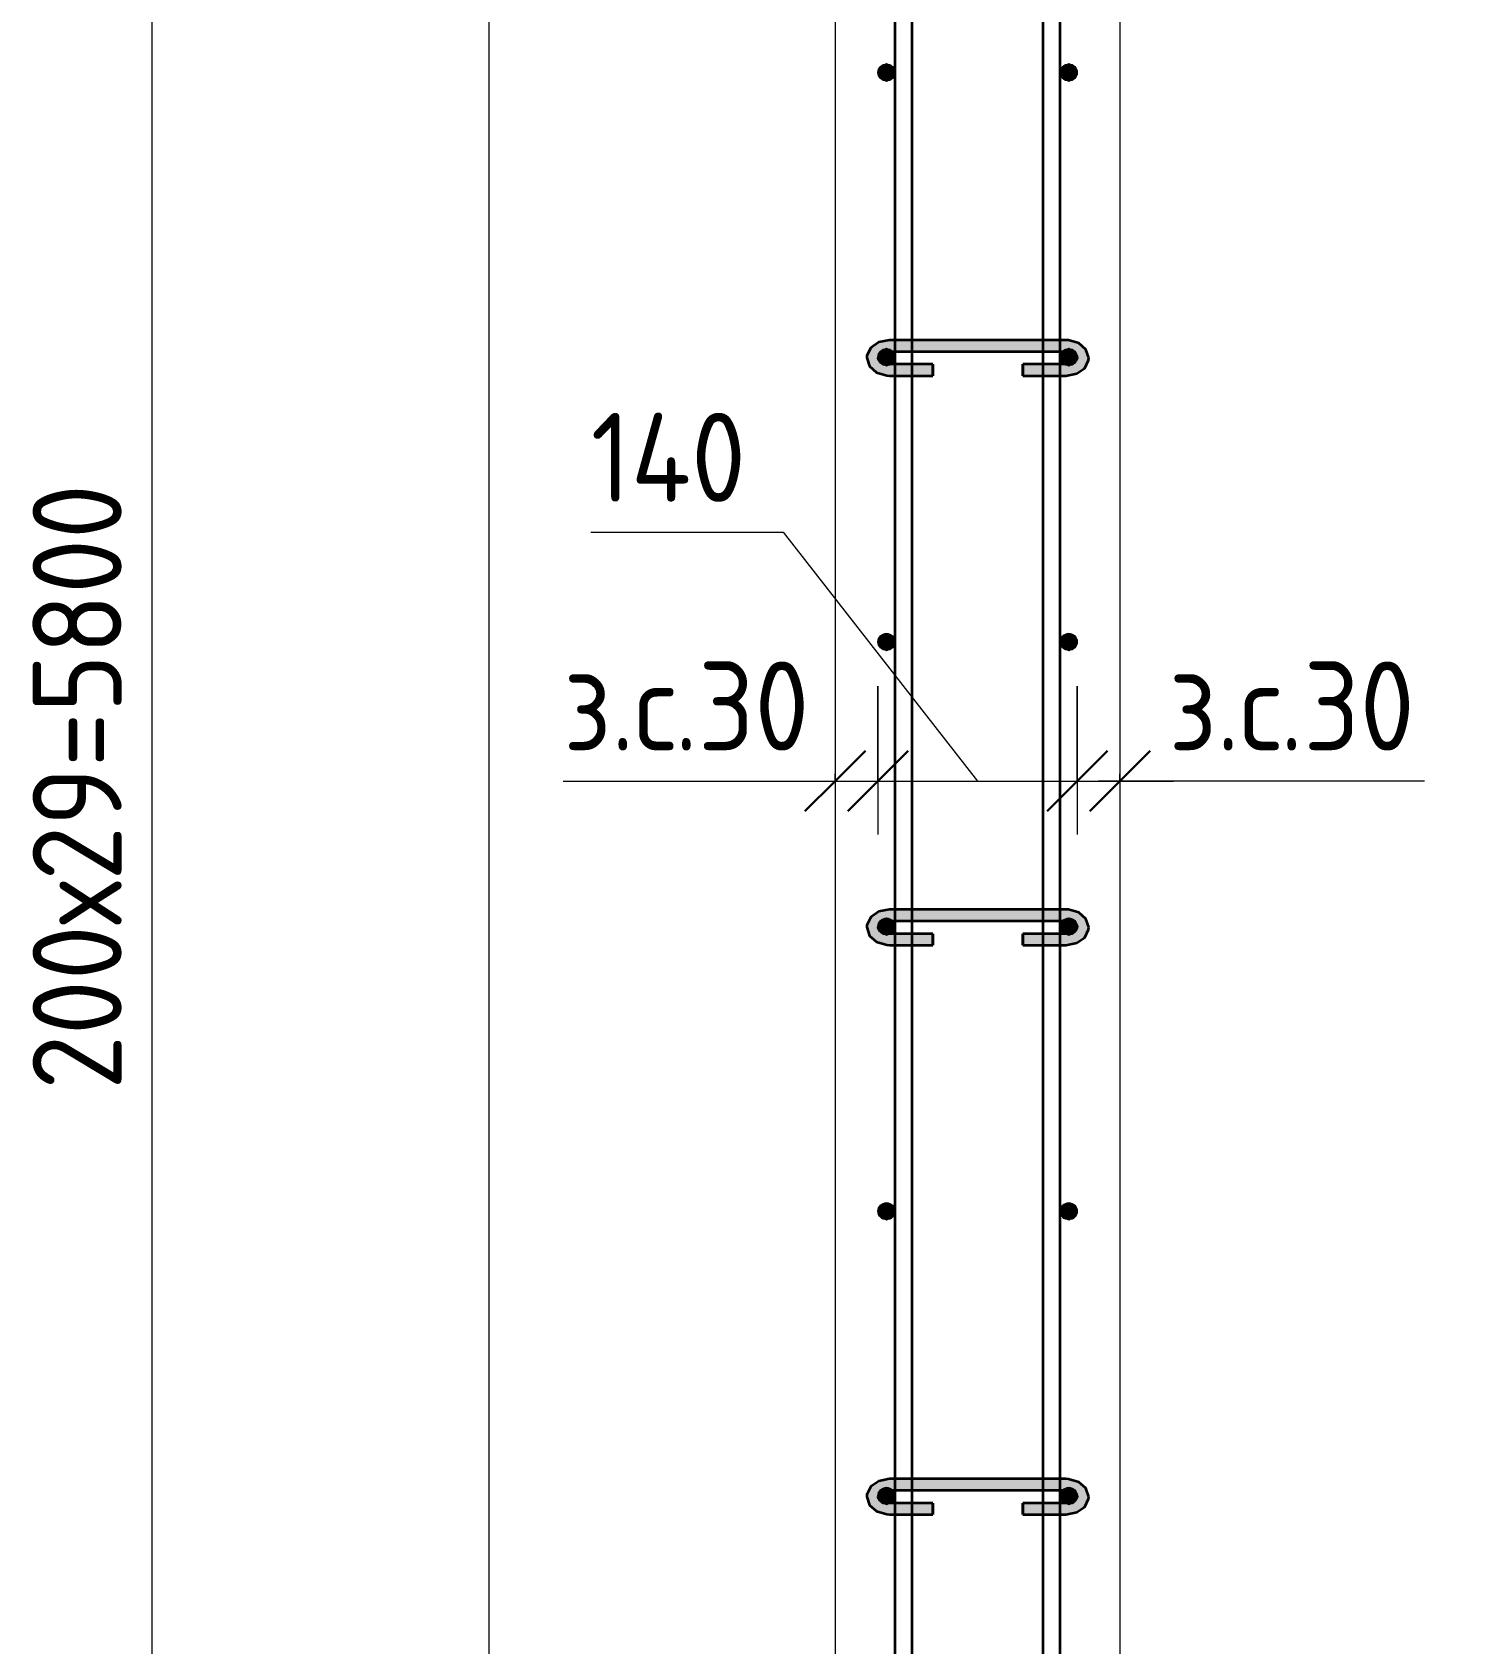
# Model space of a CAD drawing. Header units: millimetres. Extents: x 67134 to 118201, y -4983 to 13821.
# Drawn here: x 111707 to 112720, y -604 to 528 of the extents above; entities that cross this region are included whole.
import ezdxf

# ---------------------------------------------------------------- set-up
doc = ezdxf.new("R2010")
doc.units = ezdxf.units.MM
for name, color, linetype, lineweight in [('AA_Dim', 7, 'Continuous', 9), ('AA_Dim-25', 7, 'Continuous', 9), ('AA_Oformlenie', 7, 'Continuous', 9), ('AF_Stena_Опалубка', 253, 'Continuous', 20), ('KR_Armatura', 7, 'Continuous', 20), ('KR_Armatura_Tonkie', 7, 'Continuous', 20)]:
    doc.layers.add(name, color=color, linetype=linetype, lineweight=lineweight)
doc.styles.add('ISOCPEUR_7', font='isocpeur.TTF', dxfattribs={"width": 0.9, "height": 62.5})
doc.dimstyles.new('00_Точн_3_знака__прозр__2', dxfattribs={"dimscale": 304.8, "dimtxt": 62.672186, "dimasz": 0.139436, "dimexe": 0.123031, "dimexo": 0.082021, "dimgap": 0.008202, "dimtad": 1, "dimdec": 3, "dimrnd": 0.001, "dimdsep": 46, "dimtxsty": 'ISOCPEUR_7', "dimblk1": 'OBLIQUE', "dimblk2": 'OBLIQUE', "dimsah": 1, "dimcen": 0.09, "dimdle": 0.123031, "dimazin": 0, "dimtfac": 1, "dimtdec": 4, "dimtix": 1, "dimtmove": 1, "dimatfit": 3, "dimfxl": 1, "dimtvp": 1, "dimtolj": 1, "dimtzin": 0, "dimlwd": 18, "dimlwe": 18, "dimarcsym": 2})
doc.dimstyles.new('00_Точн_3_знака__прозр__3', dxfattribs={"dimscale": 304.8, "dimtxt": 62.672186, "dimasz": 0.139436, "dimexe": 0.123031, "dimexo": 0.082021, "dimgap": 0.008202, "dimtad": 1, "dimdec": 3, "dimrnd": 0.001, "dimdsep": 46, "dimtxsty": 'ISOCPEUR_7', "dimblk1": 'OBLIQUE', "dimblk2": 'OBLIQUE', "dimsah": 1, "dimcen": 0.09, "dimdle": 0.123031, "dimazin": 0, "dimtfac": 1, "dimtdec": 4, "dimtix": 1, "dimtmove": 0, "dimatfit": 3, "dimfxl": 1, "dimtvp": 1, "dimtolj": 1, "dimtzin": 0, "dimlwd": 18, "dimlwe": 18, "dimarcsym": 2})

# ---------------------------------------------------------------- blocks, each defined once
blk = doc.blocks.new('261_Шпилька массив _НесАрм_РабПлоск_ - 8 А240-4096871-2-2 Армирование')
at = {"layer": 'KR_Armatura_Tonkie', "lineweight": 35}
for points in [[(-11591.8, 288.2), (-11591.8, 295), (-11598, 296.5), (-11599.4, 298.2), (-11599.8, 299.5), (-11598.8, 302.3), (-11595.8, 304.4), (-11591.8, 305.2), (-11591.8, 312), (-11597.9, 311), (-11600.7, 309.7), (-11604.3, 306.6), (-11606.6, 303.8), (-11607.8, 299.5), (-11606.6, 295.2), (-11603.2, 291.5), (-11598, 289.1), (-11595.7, 288.7)], [(-11551.2, 305.2), (-11468, 305.2), (-11468, 312), (-11591.8, 311.9), (-11591.8, 305.2), (-11573.8, 305.2)], [(-11468, 288.2), (-11461.9, 289.1), (-11456.7, 291.5), (-11453.2, 295.2), (-11452, 299.5), (-11453.2, 303.8), (-11455.6, 307.4), (-11460.5, 310.5), (-11468, 311.9), (-11468, 305.2), (-11464, 304.4), (-11461.1, 302.3), (-11460.1, 299.3), (-11460.6, 297.9), (-11462.5, 296.3), (-11468, 294.9), (-11468, 289)], [(-11551.2, 304), (-11468, 304.1), (-11468, 305.2), (-11591.8, 305.2), (-11591.8, 304), (-11573.8, 304)], [(-11588, 288.2), (-11561.5, 288.2), (-11561.5, 295), (-11591.8, 294.9), (-11591.8, 288.2)], [(-11484, 288.2), (-11468, 288.2), (-11468, 295), (-11498.3, 294.9), (-11498.3, 288.2)], [(-11573.8, 287), (-11561.5, 287.2), (-11561.5, 288.2), (-11591.8, 288.2), (-11591.8, 287), (-11576, 287)], [(-11472, 287), (-11468, 287.2), (-11468, 288.2), (-11498.3, 288.2), (-11498.3, 287), (-11483.2, 287)], [(-11591.8, -111.8), (-11591.8, -105), (-11598, -103.5), (-11599.4, -101.8), (-11599.8, -100.5), (-11598.8, -97.7), (-11595.8, -95.6), (-11591.8, -94.8), (-11591.8, -88), (-11597.9, -89), (-11600.7, -90.3), (-11604.3, -93.4), (-11606.6, -96.2), (-11607.8, -100.5), (-11606.6, -104.8), (-11603.2, -108.5), (-11598, -110.9), (-11595.7, -111.3)], [(-11551.2, -94.8), (-11468, -94.8), (-11468, -88), (-11591.8, -88.1), (-11591.8, -94.8), (-11576, -94.8)], [(-11468, -111.8), (-11461.9, -110.9), (-11456.7, -108.5), (-11453.2, -104.8), (-11452, -100.5), (-11453.2, -96.2), (-11455.6, -92.6), (-11460.5, -89.5), (-11468, -88.1), (-11468, -94.8), (-11464, -95.6), (-11461.1, -97.7), (-11460.1, -100.7), (-11460.6, -102.1), (-11462.5, -103.7), (-11468, -105.1), (-11468, -111)], [(-11472, -96), (-11468, -95.9), (-11468, -94.8), (-11591.8, -94.8), (-11591.8, -96), (-11484, -96)], [(-11576, -111.8), (-11561.5, -111.8), (-11561.5, -105), (-11591.8, -105.1), (-11591.8, -111.8), (-11588, -111.8)], [(-11588, -113), (-11561.5, -112.8), (-11561.5, -111.8), (-11591.8, -111.8), (-11591.8, -113)], [(-11483.2, -111.8), (-11468, -111.8), (-11468, -105), (-11498.3, -105.1), (-11498.3, -111.8), (-11484, -111.8)], [(-11483.2, -113), (-11468, -112.8), (-11468, -111.8), (-11498.3, -111.8), (-11498.3, -113), (-11484, -113)], [(-11591.8, -511.8), (-11591.9, -505), (-11598, -503.5), (-11599.4, -501.8), (-11599.8, -500.5), (-11598.8, -497.7), (-11595.8, -495.6), (-11591.8, -494.8), (-11591.8, -488), (-11597.9, -489), (-11600.7, -490.3), (-11604.3, -493.4), (-11606.6, -496.2), (-11607.8, -500.5), (-11606.5, -505), (-11603.2, -508.5), (-11598, -510.9), (-11595.7, -511.3)], [(-11505.9, -494.8), (-11468, -494.8), (-11468, -488), (-11591.8, -488.1), (-11591.8, -494.8), (-11551.2, -494.8)], [(-11472, -496), (-11468, -495.9), (-11468, -494.8), (-11591.8, -494.8), (-11591.8, -496), (-11483.2, -496)], [(-11468, -511.8), (-11461.9, -510.9), (-11456.7, -508.5), (-11453.2, -504.8), (-11452, -500.5), (-11453.2, -496.2), (-11455.6, -492.6), (-11460.5, -489.5), (-11468, -488.1), (-11468, -494.8), (-11464, -495.6), (-11461.1, -497.7), (-11460.1, -500.7), (-11460.6, -502.1), (-11462.5, -503.7), (-11468, -505.1), (-11468, -511)], [(-11576, -511.8), (-11561.5, -511.8), (-11561.5, -505), (-11591.8, -505.1), (-11591.8, -511.8), (-11588, -511.8)], [(-11483.2, -511.8), (-11468, -511.8), (-11468, -505), (-11498.3, -505.1), (-11498.3, -511.8), (-11484, -511.8)], [(-11588, -513), (-11561.5, -512.8), (-11561.5, -511.8), (-11591.8, -511.8), (-11591.8, -513)], [(-11472, -513), (-11468, -512.8), (-11468, -511.8), (-11498.3, -511.8), (-11498.3, -513), (-11483.2, -513)]]:
    blk.add_hatch(color=256, dxfattribs=at).paths.add_polyline_path(points)
h = blk.add_hatch(color=256, dxfattribs=at)
h.paths.add_polyline_path([(-11591.8, 287), (-11591.8, 288.2), (-11598, 289.1), (-11603.2, 291.5), (-11603.8, 291.9), (-11599.4, 288.7), (-11597.9, 288), (-11595.3, 287.6)])
h.paths.add_polyline_path([(-11599.3, 301), (-11598, 302.6), (-11591.8, 304.1), (-11591.8, 305.2), (-11595.8, 304.4), (-11598.8, 302.3), (-11599, 301.7)])
h = blk.add_hatch(color=256, dxfattribs=at)
h.paths.add_polyline_path([(-11468, 287), (-11460.5, 288.5), (-11455.6, 291.6), (-11453.2, 295.2), (-11456.7, 291.5), (-11462.1, 289), (-11468, 288.2), (-11468, 287.2)])
h.paths.add_polyline_path([(-11460.8, 301.4), (-11461.1, 302.3), (-11464.6, 304.5), (-11468, 305.2), (-11468, 304), (-11467.4, 303.9), (-11461.1, 301.5)])
h = blk.add_hatch(color=256, dxfattribs=at)
h.paths.add_polyline_path([(-11591.8, -113), (-11591.8, -111.8), (-11598, -110.9), (-11603.2, -108.5), (-11603.8, -108.1), (-11599.4, -111.3), (-11597.9, -112), (-11595.3, -112.4)])
h.paths.add_polyline_path([(-11599.3, -99), (-11598, -97.4), (-11591.8, -95.9), (-11591.8, -94.8), (-11595.8, -95.6), (-11598.8, -97.7), (-11599, -98.3)])
h = blk.add_hatch(color=256, dxfattribs=at)
h.paths.add_polyline_path([(-11468, -113), (-11460.5, -111.5), (-11455.6, -108.4), (-11453.2, -104.8), (-11456.7, -108.5), (-11461.9, -110.9), (-11468, -111.9), (-11468, -112.8)])
h.paths.add_polyline_path([(-11460.8, -98.6), (-11461.1, -97.7), (-11464.6, -95.5), (-11468, -94.8), (-11468, -96), (-11467.4, -96.1), (-11460.9, -98.5)])
h = blk.add_hatch(color=256, dxfattribs=at)
h.paths.add_polyline_path([(-11591.8, -513), (-11591.8, -511.8), (-11598, -510.9), (-11603.2, -508.5), (-11603.8, -508.1), (-11599.4, -511.3), (-11597.9, -512), (-11595.3, -512.4)])
h.paths.add_polyline_path([(-11599.3, -499), (-11598, -497.4), (-11591.8, -495.9), (-11591.8, -494.8), (-11595.8, -495.6), (-11598.8, -497.7), (-11599, -498.3)])
h = blk.add_hatch(color=256, dxfattribs=at)
h.paths.add_polyline_path([(-11468, -513), (-11460.5, -511.5), (-11455.6, -508.4), (-11453.2, -504.8), (-11456.7, -508.5), (-11462.1, -511), (-11468, -511.8), (-11468, -512.8)])
h.paths.add_polyline_path([(-11460.8, -498.6), (-11461.1, -497.7), (-11464.6, -495.5), (-11468, -494.8), (-11468, -496), (-11467.4, -496.1), (-11461.1, -498.5)])
for p, q in [((-11588, 312), (-11591.8, 312)), ((-11576, 312), (-11588, 312)), ((-11484, 312), (-11576, 312)), ((-11472, 312), (-11484, 312)), ((-11468, 312), (-11472, 312)), ((-11591.8, 304), (-11588, 304)), ((-11588, 295), (-11591.8, 295)), ((-11588, 304), (-11576, 304)), ((-11576, 295), (-11588, 295)), ((-11576, 304), (-11484, 304)), ((-11561.5, 295), (-11576, 295)), ((-11561.5, 295), (-11561.5, 288.2)), ((-11561.5, 293.8), (-11561.5, 294.9)), ((-11484, 295), (-11498.3, 295)), ((-11498.3, 288.2), (-11498.3, 295)), ((-11498.3, 294.9), (-11498.3, 293.8)), ((-11484, 304), (-11472, 304)), ((-11472, 295), (-11484, 295)), ((-11472, 304), (-11468, 304)), ((-11468, 295), (-11472, 295)), ((-11591.8, 287), (-11588, 287)), ((-11588, 287), (-11576, 287)), ((-11576, 287), (-11561.5, 287)), ((-11561.5, 287.2), (-11561.5, 293.8)), ((-11561.5, 288.2), (-11561.5, 287)), ((-11498.3, 293.8), (-11498.3, 287.2)), ((-11498.3, 287), (-11498.3, 288.2)), ((-11498.3, 287), (-11484, 287)), ((-11484, 287), (-11472, 287)), ((-11472, 287), (-11468, 287)), ((-11588, -88), (-11591.8, -88)), ((-11576, -88), (-11588, -88)), ((-11484, -88), (-11576, -88)), ((-11472, -88), (-11484, -88)), ((-11468, -88), (-11472, -88)), ((-11591.8, -96), (-11588, -96)), ((-11588, -96), (-11576, -96)), ((-11576, -96), (-11484, -96)), ((-11484, -96), (-11472, -96)), ((-11472, -96), (-11468, -96)), ((-11588, -105), (-11591.8, -105)), ((-11591.8, -113), (-11588, -113)), ((-11576, -105), (-11588, -105)), ((-11588, -113), (-11576, -113)), ((-11561.5, -105), (-11576, -105)), ((-11576, -113), (-11561.5, -113)), ((-11561.5, -105), (-11561.5, -111.8)), ((-11561.5, -106.2), (-11561.5, -105.1)), ((-11561.5, -112.8), (-11561.5, -106.2)), ((-11561.5, -111.8), (-11561.5, -113)), ((-11484, -105), (-11498.3, -105)), ((-11498.3, -111.8), (-11498.3, -105)), ((-11498.3, -105.1), (-11498.3, -106.2)), ((-11498.3, -106.2), (-11498.3, -112.8)), ((-11498.3, -113), (-11498.3, -111.8)), ((-11498.3, -113), (-11484, -113)), ((-11472, -105), (-11484, -105)), ((-11484, -113), (-11472, -113)), ((-11468, -105), (-11472, -105)), ((-11472, -113), (-11468, -113)), ((-11588, -488), (-11591.8, -488)), ((-11591.8, -496), (-11588, -496)), ((-11576, -488), (-11588, -488)), ((-11588, -496), (-11576, -496)), ((-11484, -488), (-11576, -488)), ((-11576, -496), (-11484, -496)), ((-11472, -488), (-11484, -488)), ((-11484, -496), (-11472, -496)), ((-11468, -488), (-11472, -488)), ((-11472, -496), (-11468, -496)), ((-11588, -505), (-11591.8, -505)), ((-11576, -505), (-11588, -505)), ((-11561.5, -505), (-11576, -505)), ((-11561.5, -505), (-11561.5, -511.8)), ((-11561.5, -506.2), (-11561.5, -505.1)), ((-11561.5, -512.8), (-11561.5, -506.2)), ((-11484, -505), (-11498.3, -505)), ((-11498.3, -511.8), (-11498.3, -505)), ((-11498.3, -505.1), (-11498.3, -506.2)), ((-11498.3, -506.2), (-11498.3, -512.8)), ((-11472, -505), (-11484, -505)), ((-11468, -505), (-11472, -505)), ((-11591.8, -513), (-11588, -513)), ((-11588, -513), (-11576, -513)), ((-11576, -513), (-11561.5, -513)), ((-11561.5, -511.8), (-11561.5, -513)), ((-11498.3, -513), (-11498.3, -511.8)), ((-11498.3, -513), (-11484, -513)), ((-11484, -513), (-11472, -513)), ((-11472, -513), (-11468, -513))]:
    blk.add_line(p, q, dxfattribs=at)
at = {"layer": 'KR_Armatura_Tonkie', "lineweight": 35, "flags": 128}
for points in [[(-11591.8, 312), (-11599.4, 310.5), (-11605, 306.6), (-11607.7, 301.1), (-11607.8, 299.5)], [(-11452, 299.5), (-11453.9, 305.4), (-11458.9, 309.8), (-11466.1, 311.9), (-11468, 312)], [(-11607.8, 299.5), (-11606, 293.6), (-11601, 289.2), (-11593.7, 287.1), (-11591.8, 287)], [(-11599.8, 299.5), (-11598.9, 301.5), (-11595.1, 303.6), (-11591.8, 304)], [(-11591.8, 295), (-11596.9, 296.1), (-11599.5, 298.3), (-11599.8, 299.5)], [(-11468, 304), (-11463, 302.9), (-11460.3, 300.7), (-11460, 299.5)], [(-11468, 287), (-11460.4, 288.5), (-11454.8, 292.4), (-11452.1, 297.9), (-11452, 299.5)], [(-11460, 299.5), (-11461, 297.5), (-11464.7, 295.5), (-11468, 295)], [(-11591.8, -88), (-11599.4, -89.5), (-11605, -93.4), (-11607.7, -98.9), (-11607.8, -100.5)], [(-11452, -100.5), (-11453.9, -94.6), (-11458.9, -90.2), (-11466.1, -88.1), (-11468, -88)], [(-11607.8, -100.5), (-11606, -106.4), (-11601, -110.8), (-11593.7, -112.9), (-11591.8, -113)], [(-11599.8, -100.5), (-11598.9, -98.5), (-11595.1, -96.4), (-11591.8, -96)], [(-11591.8, -105), (-11596.9, -103.9), (-11599.5, -101.7), (-11599.8, -100.5)], [(-11468, -96), (-11463, -97.1), (-11460.3, -99.3), (-11460, -100.5)], [(-11468, -113), (-11460.4, -111.5), (-11454.8, -107.6), (-11452.1, -102.1), (-11452, -100.5)], [(-11460, -100.5), (-11461, -102.5), (-11464.7, -104.5), (-11468, -105)], [(-11591.8, -488), (-11599.4, -489.5), (-11605, -493.4), (-11607.7, -498.9), (-11607.8, -500.5)], [(-11599.8, -500.5), (-11598.9, -498.5), (-11595.1, -496.4), (-11591.8, -496)], [(-11452, -500.5), (-11453.9, -494.6), (-11458.9, -490.2), (-11466.1, -488.1), (-11468, -488)], [(-11468, -496), (-11463, -497.1), (-11460.3, -499.3), (-11460, -500.5)], [(-11607.8, -500.5), (-11606, -506.4), (-11601, -510.8), (-11593.7, -512.9), (-11591.8, -513)], [(-11591.8, -505), (-11596.9, -503.9), (-11599.5, -501.7), (-11599.8, -500.5)], [(-11468, -513), (-11460.4, -511.5), (-11454.8, -507.6), (-11452.1, -502.1), (-11452, -500.5)], [(-11460, -500.5), (-11461, -502.5), (-11464.7, -504.5), (-11468, -505)]]:
    blk.add_lwpolyline(points, dxfattribs=at)
blk = doc.blocks.new('011_Прямоугольник обрыва _ЭлУзла_ - 011_Прямоугольник обрыва _ЭлУзла_-4121425-2-2 Армирование')
at = {"layer": 'AA_Oformlenie'}
blk.add_line((-11873.1, -1618.1), (-11873.1, 1943.3), dxfattribs=at)
blk = doc.blocks.new('DIMBLOCK101-2-2 Армирование')
at = {"layer": 'AA_Dim-25', "lineweight": 30}
for p, q in [((111790.8, 2900), (111769.5, 2921.2)), ((111790.8, 2900), (111812, 2878.8)), ((111790.8, -2900), (111769.5, -2878.8)), ((111790.8, -2900), (111812, -2921.2))]:
    blk.add_line(p, q, dxfattribs=at)
at = {"layer": 'AA_Dim-25', "lineweight": 18}
for p, q in [((112275.5, 2900), (111753.3, 2900)), ((111790.8, -2900), (111790.8, 2900)), ((111790.8, 2900), (112275.5, 2900)), ((112275.5, -2900), (111753.3, -2900)), ((111790.8, -2900), (112275.5, -2900))]:
    blk.add_line(p, q, dxfattribs=at)
at = {"layer": 'AA_Dim-25', "color": 0, "lineweight": 18, "insert": (111706.9, -214.6), "char_height": 62.5, "width": 515.094, "attachment_point": 1, "rotation": 90, "line_spacing_factor": 1.135194, "style": 'ISOCPEUR_7'}
blk.add_mtext('200х29=5800', dxfattribs=at)
blk = doc.blocks.new('_Oblique')
at = {"color": 0, "linetype": 'ByBlock', "lineweight": -2}
blk.add_line((-0.5, -0.5), (0.5, 0.5), dxfattribs=at)
blk = doc.blocks.new('DIMBLOCK106-2-2 Армирование')
at = {"layer": 'AA_Dim-25', "lineweight": 18}
for p, q in [((112300.5, 69), (112300.5, -35.3)), ((112300.5, 2.2), (112300.5, 69)), ((112079.6, 2.2), (112284.3, 2.2)), ((112233, 2.2), (112300.5, 2.2)), ((112270.5, 7.3), (112270.5, -35.3)), ((112270.5, 2.2), (112270.5, 7.3)), ((112284.3, 2.2), (112285.5, 2.2))]:
    blk.add_line(p, q, dxfattribs=at)
at = {"layer": 'AA_Dim-25', "lineweight": 30}
for p, q in [((112270.5, 2.2), (112291.8, 23.5)), ((112300.5, 2.2), (112321.8, 23.5)), ((112270.5, 2.2), (112249.3, -19)), ((112300.5, 2.2), (112279.3, -19))]:
    blk.add_line(p, q, dxfattribs=at)
at = {"layer": 'AA_Dim-25', "color": 0, "lineweight": 18, "insert": (112079.6, 86.2), "char_height": 62.5, "width": 215.687, "attachment_point": 1, "line_spacing_factor": 1.135194, "style": 'ISOCPEUR_7'}
blk.add_mtext('з.с.30', dxfattribs=at)
blk = doc.blocks.new('DIMBLOCK107-2-2 Армирование')
at = {"layer": 'AA_Dim-25', "lineweight": 18}
for p, q in [((112098.9, 177), (112233.9, 177)), ((112233.9, 177), (112370.5, 2.2)), ((112300.5, 69), (112300.5, -35.3)), ((112300.5, 2.2), (112300.5, 69)), ((112440.5, 69), (112440.5, -35.3)), ((112440.5, 2.2), (112440.5, 69)), ((112300.5, 2.2), (112440.5, 2.2))]:
    blk.add_line(p, q, dxfattribs=at)
at = {"layer": 'AA_Dim-25', "lineweight": 30}
for p, q in [((112300.5, 2.2), (112321.8, 23.5)), ((112440.5, 2.2), (112461.8, 23.5)), ((112300.5, 2.2), (112279.3, -19)), ((112440.5, 2.2), (112419.3, -19))]:
    blk.add_line(p, q, dxfattribs=at)
at = {"layer": 'AA_Dim-25', "color": 0, "lineweight": 18, "insert": (112098.9, 260.9), "char_height": 62.5, "width": 131.966, "attachment_point": 1, "line_spacing_factor": 1.135194, "style": 'ISOCPEUR_7'}
blk.add_mtext('140', dxfattribs=at)
blk = doc.blocks.new('DIMBLOCK108-2-2 Армирование')
at = {"layer": 'AA_Dim-25', "lineweight": 18}
for p, q in [((112440.5, 69), (112440.5, -35.3)), ((112440.5, 2.2), (112440.5, 69)), ((112440.5, 2.2), (112508, 2.2)), ((112479.7, 2.2), (112455.5, 2.2)), ((112470.5, 7.3), (112470.5, -35.3)), ((112470.5, 2.2), (112470.5, 7.3)), ((112684.4, 2.2), (112479.7, 2.2))]:
    blk.add_line(p, q, dxfattribs=at)
at = {"layer": 'AA_Dim-25', "lineweight": 30}
for p, q in [((112440.5, 2.2), (112461.8, 23.5)), ((112470.5, 2.2), (112491.8, 23.5)), ((112440.5, 2.2), (112419.3, -19)), ((112470.5, 2.2), (112449.3, -19))]:
    blk.add_line(p, q, dxfattribs=at)
at = {"layer": 'AA_Dim-25', "color": 0, "lineweight": 18, "insert": (112504.7, 86.2), "char_height": 62.5, "width": 215.687, "attachment_point": 1, "line_spacing_factor": 1.135194, "style": 'ISOCPEUR_7'}
blk.add_mtext('з.с.30', dxfattribs=at)

msp = doc.modelspace()

# ---------------------------------------------------------------- hatches: boundary and pattern name
at = {"layer": 'KR_Armatura'}
h = msp.add_hatch(color=256, dxfattribs=at)
edge = h.paths.add_edge_path()
edge.add_arc((112306.5429, 500), 6, 0, 360)
for points in [[(112306.5429, 494), (112311.739, 497), (112311.739, 503), (112306.5429, 506), (112301.3467, 503), (112301.3467, 497)], [(112434.5429, 494), (112439.739, 497), (112439.739, 503), (112434.5429, 506), (112429.3467, 503), (112429.3467, 497)], [(112306.5429, 294), (112311.739, 297), (112311.739, 303), (112306.5429, 306), (112301.3467, 303), (112301.3467, 297), (112304.0453, 295.4419)], [(112434.5429, 294), (112439.739, 297), (112439.739, 303), (112434.5429, 306), (112429.3467, 303), (112429.3467, 297), (112431.4929, 295.7609)], [(112306.5429, 94), (112311.739, 97), (112311.739, 103), (112306.5429, 106), (112301.3467, 103), (112301.3467, 97)], [(112434.5429, 94), (112439.739, 97), (112439.739, 103), (112434.5429, 106), (112429.3467, 103), (112429.3467, 97)], [(112306.5429, -106), (112311.739, -103), (112311.739, -97), (112306.5429, -94), (112301.3467, -97.3204), (112301.3467, -103), (112304.0453, -104.5581)], [(112434.5429, -106), (112439.739, -103), (112439.739, -97), (112434.5429, -94), (112429.3467, -97.3204), (112429.3467, -103)], [(112306.5429, -306), (112311.739, -303), (112311.739, -297), (112306.5429, -294), (112301.3467, -297), (112301.3467, -303), (112304.0453, -304.5581)], [(112434.5429, -306), (112439.739, -303), (112439.739, -297), (112434.5429, -294), (112429.3467, -297), (112429.3467, -303)], [(112306.5429, -506), (112311.739, -503), (112311.739, -497), (112306.5429, -494), (112301.3467, -497), (112301.3467, -503), (112304.742, -504.9603)], [(112434.5429, -506), (112439.739, -503), (112439.739, -497), (112434.5429, -494), (112429.3467, -497), (112429.3467, -503), (112432.742, -504.9603)]]:
    msp.add_hatch(color=256, dxfattribs=at).paths.add_polyline_path(points)
h = msp.add_hatch(color=256, dxfattribs=at)
edge = h.paths.add_edge_path()
edge.add_arc((112434.5429, 500), 6, 0, 360)
h = msp.add_hatch(color=256, dxfattribs=at)
edge = h.paths.add_edge_path()
edge.add_arc((112306.5429, 300), 6, 0, 360)
h = msp.add_hatch(color=256, dxfattribs=at)
edge = h.paths.add_edge_path()
edge.add_arc((112434.5429, 300), 6, 0, 360)
h = msp.add_hatch(color=256, dxfattribs=at)
edge = h.paths.add_edge_path()
edge.add_arc((112306.5429, 100), 6, 0, 360)
h = msp.add_hatch(color=256, dxfattribs=at)
edge = h.paths.add_edge_path()
edge.add_arc((112434.5429, 100), 6, 0, 360)
h = msp.add_hatch(color=256, dxfattribs=at)
edge = h.paths.add_edge_path()
edge.add_arc((112306.5429, -100), 6, 0, 360)
h = msp.add_hatch(color=256, dxfattribs=at)
edge = h.paths.add_edge_path()
edge.add_arc((112434.5429, -100), 6, 0, 360)
h = msp.add_hatch(color=256, dxfattribs=at)
edge = h.paths.add_edge_path()
edge.add_arc((112306.5429, -300), 6, 0, 360)
h = msp.add_hatch(color=256, dxfattribs=at)
edge = h.paths.add_edge_path()
edge.add_arc((112434.5429, -300), 6, 0, 360)
h = msp.add_hatch(color=256, dxfattribs=at)
edge = h.paths.add_edge_path()
edge.add_arc((112306.5429, -500), 6, 0, 360)
h = msp.add_hatch(color=256, dxfattribs=at)
edge = h.paths.add_edge_path()
edge.add_arc((112434.5429, -500), 6, 0, 360)

# ---------------------------------------------------------------- linework, layer by layer
at = {"layer": 'AF_Stena_Опалубка'}
for p, q in [((112270.5429, 3050), (112270.5429, -2950)), ((112470.5429, -2950), (112470.5429, 3050))]:
    msp.add_line(p, q, dxfattribs=at)
at = {"layer": 'KR_Armatura'}
for p, q in [((112306.5429, 506), (112301.3467, 503)), ((112301.3467, 503), (112301.3467, 497)), ((112311.739, 503), (112306.5429, 506)), ((112311.739, 497), (112311.739, 503)), ((112434.5429, 506), (112429.3467, 503)), ((112429.3467, 503), (112429.3467, 497)), ((112439.739, 503), (112434.5429, 506)), ((112439.739, 497), (112439.739, 503)), ((112301.3467, 497), (112306.5429, 494)), ((112306.5429, 494), (112311.739, 497)), ((112429.3467, 497), (112434.5429, 494)), ((112434.5429, 494), (112439.739, 497)), ((112306.5429, 306), (112301.3467, 303)), ((112311.739, 303), (112306.5429, 306)), ((112434.5429, 306), (112429.3467, 303)), ((112439.739, 303), (112434.5429, 306)), ((112301.3467, 303), (112301.3467, 297)), ((112301.3467, 297), (112304.0453, 295.4419)), ((112304.0453, 295.4419), (112306.5429, 294)), ((112306.5429, 294), (112311.739, 297)), ((112311.739, 297), (112311.739, 303)), ((112429.3467, 303), (112429.3467, 297)), ((112429.3467, 297), (112431.4929, 295.7609)), ((112431.4929, 295.7609), (112434.5429, 294)), ((112434.5429, 294), (112439.739, 297)), ((112439.739, 297), (112439.739, 303)), ((112306.5429, 106), (112301.3467, 103)), ((112301.3467, 103), (112301.3467, 97)), ((112311.739, 103), (112306.5429, 106)), ((112311.739, 97), (112311.739, 103)), ((112434.5429, 106), (112429.3467, 103)), ((112429.3467, 103), (112429.3467, 97)), ((112439.739, 103), (112434.5429, 106)), ((112439.739, 97), (112439.739, 103)), ((112301.3467, 97), (112306.5429, 94)), ((112306.5429, 94), (112311.739, 97)), ((112429.3467, 97), (112434.5429, 94)), ((112434.5429, 94), (112439.739, 97)), ((112306.5429, -94), (112301.3467, -97.3204)), ((112301.3467, -97.3204), (112301.3467, -103)), ((112311.739, -97), (112306.5429, -94)), ((112311.739, -103), (112311.739, -97)), ((112434.5429, -94), (112429.3467, -97.3204)), ((112429.3467, -97.3204), (112429.3467, -103)), ((112439.739, -97), (112434.5429, -94)), ((112439.739, -103), (112439.739, -97)), ((112301.3467, -103), (112304.0453, -104.5581)), ((112304.0453, -104.5581), (112306.5429, -106)), ((112306.5429, -106), (112311.739, -103)), ((112429.3467, -103), (112434.5429, -106)), ((112434.5429, -106), (112439.739, -103)), ((112306.5429, -294), (112301.3467, -297)), ((112311.739, -297), (112306.5429, -294)), ((112434.5429, -294), (112429.3467, -297)), ((112439.739, -297), (112434.5429, -294)), ((112301.3467, -297), (112301.3467, -303)), ((112301.3467, -303), (112304.0453, -304.5581)), ((112304.0453, -304.5581), (112306.5429, -306)), ((112306.5429, -306), (112311.739, -303)), ((112311.739, -303), (112311.739, -297)), ((112429.3467, -297), (112429.3467, -303)), ((112429.3467, -303), (112434.5429, -306)), ((112434.5429, -306), (112439.739, -303)), ((112439.739, -303), (112439.739, -297)), ((112306.5429, -494), (112301.3467, -497)), ((112301.3467, -497), (112301.3467, -503)), ((112311.739, -497), (112306.5429, -494)), ((112311.739, -503), (112311.739, -497)), ((112434.5429, -494), (112429.3467, -497)), ((112429.3467, -497), (112429.3467, -503)), ((112439.739, -497), (112434.5429, -494)), ((112439.739, -503), (112439.739, -497)), ((112301.3467, -503), (112304.742, -504.9603)), ((112304.742, -504.9603), (112306.5429, -506)), ((112306.5429, -506), (112311.739, -503)), ((112429.3467, -503), (112432.742, -504.9603)), ((112432.742, -504.9603), (112434.5429, -506)), ((112434.5429, -506), (112439.739, -503))]:
    msp.add_line(p, q, dxfattribs=at)
for centre in [(112306.5429, 500), (112434.5429, 500), (112306.5429, 300), (112434.5429, 300), (112306.5429, 100), (112434.5429, 100), (112306.5429, -100), (112434.5429, -100), (112306.5429, -300), (112434.5429, -300), (112306.5429, -500), (112434.5429, -500)]:
    msp.add_circle(centre, 6, dxfattribs=at)
at = {"layer": 'KR_Armatura_Tonkie', "lineweight": 35}
for p, q in [((112312.5429, -2950), (112312.5429, 3042)), ((112324.5429, -2950), (112324.5429, 3042)), ((112416.5429, -2950), (112416.5429, 3042)), ((112428.5429, -2950), (112428.5429, 3042))]:
    msp.add_line(p, q, dxfattribs=at)

# ---------------------------------------------------------------- block references
at = {"layer": 'AA_Oformlenie'}
msp.add_blockref('011_Прямоугольник обрыва _ЭлУзла_ - 011_Прямоугольник обрыва _ЭлУзла_-4121425-2-2 Армирование', (123900.5429, 0), dxfattribs=at)
at = {"layer": 'KR_Armatura_Tonkie', "lineweight": 35}
msp.add_blockref('261_Шпилька массив _НесАрм_РабПлоск_ - 8 А240-4096871-2-2 Армирование', (123900.5429, 0), dxfattribs=at)

# ---------------------------------------------------------------- dimensions: what is measured, and where the dimension line sits
at = {"layer": 'AA_Dim', "lineweight": 18}
dim = msp.add_linear_dim(base=(111790.7795, 2900), p1=(112300.5429, -2900), p2=(112300.5429, 2900), angle=90, dimstyle='00_Точн_3_знака__прозр__3', override={"dimpost": '200х29=<>', "dimfxl": 5800}, dxfattribs=at)
dim.commit()
dim.dimension.update_dxf_attribs({"geometry": 'DIMBLOCK101-2-2 Армирование', "text_midpoint": (111757.0295, 0)})
for base, p1, p2, override, picture, middle in [((112440.5429, 2.2367), (112300.5429, 94), (112440.5429, 94), {"dimpost": '<>', "dimfxl": 140}, 'DIMBLOCK107-2-2 Армирование', (112164.9101, 219.2208)), ((112300.5429, 2.2367), (112270.5429, 32.2887), (112300.5429, 94), {"dimpost": 'з.с.<>', "dimfxl": 68.616911}, 'DIMBLOCK106-2-2 Армирование', (112187.4201, 44.4899)), ((112470.5429, 2.2367), (112440.5429, 94), (112470.5429, 32.2887), {"dimpost": 'з.с.<>', "dimfxl": 68.616911}, 'DIMBLOCK108-2-2 Армирование', (112612.512, 44.4899))]:
    dim = msp.add_linear_dim(base=base, p1=p1, p2=p2, dimstyle='00_Точн_3_знака__прозр__2', override=override, dxfattribs=at)
    dim.commit()
    dim.dimension.update_dxf_attribs({"geometry": picture, "text_midpoint": middle, "dimtype": 160})

doc.saveas('drawing.dxf')
